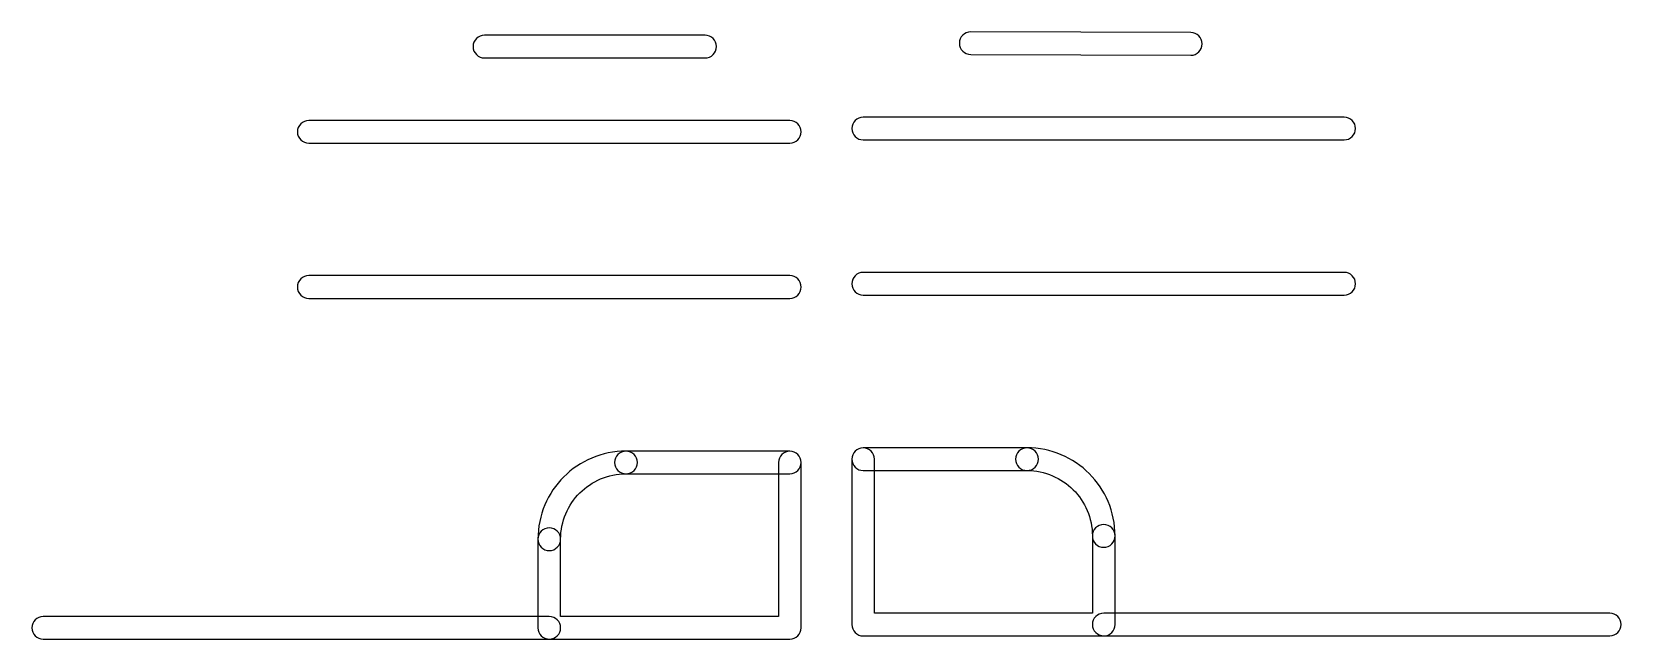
# Model space of a CAD drawing. Header units: centimetres. Extents: x -13.5 to -6.5, y -11.99 to -9.32.
import ezdxf

# ---------------------------------------------------------------- set-up
doc = ezdxf.new("R2010")
doc.units = ezdxf.units.CM
doc.header["$MEASUREMENT"] = 0
doc.layers.add('Layer 1', color=7, linetype='Continuous')

msp = doc.modelspace()

# ---------------------------------------------------------------- linework, layer by layer
at = {"layer": 'Layer 1', "color": 5}
for points, knots in [([(-11.50753, -9.43084), (-11.53514, -9.43084), (-11.55753, -9.40845), (-11.55753, -9.38084), (-11.55753, -9.38084), (-11.55753, -9.35323), (-11.53514, -9.33084), (-11.50753, -9.33084), (-11.50753, -9.33084), (-11.50753, -9.33084), (-10.53625, -9.33084), (-10.53625, -9.33084), (-10.53625, -9.33084), (-10.50864, -9.33084), (-10.48625, -9.35323), (-10.48625, -9.38084), (-10.48625, -9.38084), (-10.48625, -9.40845), (-10.50864, -9.43084), (-10.53625, -9.43084), (-10.53625, -9.43084), (-10.53625, -9.43084), (-11.50753, -9.43084), (-11.50753, -9.43084)], [0, 0, 0, 0, 0.1428571, 0.1428571, 0.1428571, 0.1428571, 0.2857143, 0.2857143, 0.2857143, 0.2857143, 0.4285714, 0.4285714, 0.4285714, 0.4285714, 0.5714286, 0.5714286, 0.5714286, 0.5714286, 0.7142857, 0.7142857, 0.7142857, 0.7142857, 1, 1, 1, 1]), ([(-9.36644, -9.41529), (-9.39394, -9.41529), (-9.41624, -9.39299), (-9.41624, -9.36549), (-9.41624, -9.36549), (-9.41624, -9.33799), (-9.39394, -9.31569), (-9.36644, -9.31569), (-9.36644, -9.31569), (-9.36644, -9.31569), (-8.39701, -9.31934), (-8.39701, -9.31934), (-8.39701, -9.31934), (-8.36951, -9.31934), (-8.34721, -9.34164), (-8.34721, -9.36914), (-8.34721, -9.36914), (-8.34721, -9.39664), (-8.36951, -9.41894), (-8.39701, -9.41894), (-8.39701, -9.41894), (-8.39701, -9.41894), (-9.36644, -9.41529), (-9.36644, -9.41529)], [0, 0, 0, 0, 0.1428571, 0.1428571, 0.1428571, 0.1428571, 0.2857143, 0.2857143, 0.2857143, 0.2857143, 0.4285714, 0.4285714, 0.4285714, 0.4285714, 0.5714286, 0.5714286, 0.5714286, 0.5714286, 0.7142857, 0.7142857, 0.7142857, 0.7142857, 1, 1, 1, 1]), ([(-12.28105, -9.8059), (-12.30866, -9.8059), (-12.33105, -9.78351), (-12.33105, -9.7559), (-12.33105, -9.7559), (-12.33105, -9.72829), (-12.30866, -9.7059), (-12.28105, -9.7059), (-12.28105, -9.7059), (-12.28105, -9.7059), (-10.16289, -9.7059), (-10.16289, -9.7059), (-10.16289, -9.7059), (-10.13528, -9.7059), (-10.11289, -9.72829), (-10.11289, -9.7559), (-10.11289, -9.7559), (-10.11289, -9.78351), (-10.13528, -9.8059), (-10.16289, -9.8059), (-10.16289, -9.8059), (-10.16289, -9.8059), (-12.28105, -9.8059), (-12.28105, -9.8059)], [0, 0, 0, 0, 0.1428571, 0.1428571, 0.1428571, 0.1428571, 0.2857143, 0.2857143, 0.2857143, 0.2857143, 0.4285714, 0.4285714, 0.4285714, 0.4285714, 0.5714286, 0.5714286, 0.5714286, 0.5714286, 0.7142857, 0.7142857, 0.7142857, 0.7142857, 1, 1, 1, 1]), ([(-7.72155, -9.69149), (-7.69394, -9.69149), (-7.67155, -9.71388), (-7.67155, -9.74149), (-7.67155, -9.74149), (-7.67155, -9.7691), (-7.69394, -9.79149), (-7.72155, -9.79149), (-7.72155, -9.79149), (-7.72155, -9.79149), (-9.83971, -9.79149), (-9.83971, -9.79149), (-9.83971, -9.79149), (-9.86732, -9.79149), (-9.88971, -9.7691), (-9.88971, -9.74149), (-9.88971, -9.74149), (-9.88971, -9.71388), (-9.86732, -9.69149), (-9.83971, -9.69149), (-9.83971, -9.69149), (-9.83971, -9.69149), (-7.72155, -9.69149), (-7.72155, -9.69149)], [0, 0, 0, 0, 0.1428571, 0.1428571, 0.1428571, 0.1428571, 0.2857143, 0.2857143, 0.2857143, 0.2857143, 0.4285714, 0.4285714, 0.4285714, 0.4285714, 0.5714286, 0.5714286, 0.5714286, 0.5714286, 0.7142857, 0.7142857, 0.7142857, 0.7142857, 1, 1, 1, 1]), ([(-12.28105, -10.48906), (-12.30866, -10.48906), (-12.33105, -10.46667), (-12.33105, -10.43906), (-12.33105, -10.43906), (-12.33105, -10.41145), (-12.30866, -10.38906), (-12.28105, -10.38906), (-12.28105, -10.38906), (-12.28105, -10.38906), (-10.16281, -10.38906), (-10.16281, -10.38906), (-10.16281, -10.38906), (-10.1352, -10.38906), (-10.11281, -10.41145), (-10.11281, -10.43906), (-10.11281, -10.43906), (-10.11281, -10.46667), (-10.1352, -10.48906), (-10.16281, -10.48906), (-10.16281, -10.48906), (-10.16281, -10.48906), (-12.28105, -10.48906), (-12.28105, -10.48906)], [0, 0, 0, 0, 0.1428571, 0.1428571, 0.1428571, 0.1428571, 0.2857143, 0.2857143, 0.2857143, 0.2857143, 0.4285714, 0.4285714, 0.4285714, 0.4285714, 0.5714286, 0.5714286, 0.5714286, 0.5714286, 0.7142857, 0.7142857, 0.7142857, 0.7142857, 1, 1, 1, 1]), ([(-7.72155, -10.37465), (-7.69394, -10.37465), (-7.67155, -10.39704), (-7.67155, -10.42465), (-7.67155, -10.42465), (-7.67155, -10.45226), (-7.69394, -10.47465), (-7.72155, -10.47465), (-7.72155, -10.47465), (-7.72155, -10.47465), (-9.83979, -10.47465), (-9.83979, -10.47465), (-9.83979, -10.47465), (-9.8674, -10.47465), (-9.88979, -10.45226), (-9.88979, -10.42465), (-9.88979, -10.42465), (-9.88979, -10.39704), (-9.8674, -10.37465), (-9.83979, -10.37465), (-9.83979, -10.37465), (-9.83979, -10.37465), (-7.72155, -10.37465), (-7.72155, -10.37465)], [0, 0, 0, 0, 0.1428571, 0.1428571, 0.1428571, 0.1428571, 0.2857143, 0.2857143, 0.2857143, 0.2857143, 0.4285714, 0.4285714, 0.4285714, 0.4285714, 0.5714286, 0.5714286, 0.5714286, 0.5714286, 0.7142857, 0.7142857, 0.7142857, 0.7142857, 1, 1, 1, 1]), ([(-10.88417, -11.1614), (-10.85656, -11.1614), (-10.83417, -11.18379), (-10.83417, -11.2114), (-10.83417, -11.2114), (-10.83417, -11.23901), (-10.85656, -11.2614), (-10.88417, -11.2614), (-10.88417, -11.2614), (-10.96362, -11.2614), (-11.03559, -11.29362), (-11.08766, -11.34569), (-11.08766, -11.34569), (-11.13972, -11.39775), (-11.17194, -11.46972), (-11.17194, -11.54918), (-11.17194, -11.54918), (-11.17194, -11.57679), (-11.19433, -11.59918), (-11.22194, -11.59918), (-11.22194, -11.59918), (-11.24955, -11.59918), (-11.27194, -11.57679), (-11.27194, -11.54918), (-11.27194, -11.54918), (-11.27194, -11.44212), (-11.22852, -11.34515), (-11.15836, -11.27499), (-11.15836, -11.27499), (-11.08818, -11.20481), (-10.99124, -11.1614), (-10.88417, -11.1614)], [0, 0, 0, 0, 0.1111111, 0.1111111, 0.1111111, 0.1111111, 0.2222222, 0.2222222, 0.2222222, 0.2222222, 0.3333333, 0.3333333, 0.3333333, 0.3333333, 0.4444444, 0.4444444, 0.4444444, 0.4444444, 0.5555556, 0.5555556, 0.5555556, 0.5555556, 0.6666667, 0.6666667, 0.6666667, 0.6666667, 0.7777778, 0.7777778, 0.7777778, 0.7777778, 1, 1, 1, 1]), ([(-11.27194, -11.54918), (-11.27194, -11.52157), (-11.24955, -11.49918), (-11.22194, -11.49918), (-11.22194, -11.49918), (-11.19433, -11.49918), (-11.17194, -11.52157), (-11.17194, -11.54918), (-11.17194, -11.54918), (-11.17194, -11.54918), (-11.17194, -11.88926), (-11.17194, -11.88926), (-11.17194, -11.88926), (-11.17194, -11.88926), (-10.21289, -11.88926), (-10.21289, -11.88926), (-10.21289, -11.88926), (-10.21289, -11.88926), (-10.21289, -11.2114), (-10.21289, -11.2114), (-10.21289, -11.2114), (-10.21289, -11.18379), (-10.1905, -11.1614), (-10.16289, -11.1614), (-10.16289, -11.1614), (-10.13528, -11.1614), (-10.11289, -11.18379), (-10.11289, -11.2114), (-10.11289, -11.2114), (-10.11289, -11.2114), (-10.11289, -11.93926), (-10.11289, -11.93926), (-10.11289, -11.93926), (-10.11289, -11.96687), (-10.13528, -11.98926), (-10.16289, -11.98926), (-10.16289, -11.98926), (-10.16289, -11.98926), (-11.22194, -11.98926), (-11.22194, -11.98926), (-11.22194, -11.98926), (-11.24955, -11.98926), (-11.27194, -11.96687), (-11.27194, -11.93926), (-11.27194, -11.93926), (-11.27194, -11.93926), (-11.27194, -11.54918), (-11.27194, -11.54918)], [0, 0, 0, 0, 0.0769231, 0.0769231, 0.0769231, 0.0769231, 0.1538462, 0.1538462, 0.1538462, 0.1538462, 0.2307692, 0.2307692, 0.2307692, 0.2307692, 0.3076923, 0.3076923, 0.3076923, 0.3076923, 0.3846154, 0.3846154, 0.3846154, 0.3846154, 0.4615385, 0.4615385, 0.4615385, 0.4615385, 0.5384615, 0.5384615, 0.5384615, 0.5384615, 0.6153846, 0.6153846, 0.6153846, 0.6153846, 0.6923077, 0.6923077, 0.6923077, 0.6923077, 0.7692308, 0.7692308, 0.7692308, 0.7692308, 0.8461538, 0.8461538, 0.8461538, 0.8461538, 1, 1, 1, 1]), ([(-10.16289, -11.1614), (-10.13528, -11.1614), (-10.11289, -11.18379), (-10.11289, -11.2114), (-10.11289, -11.2114), (-10.11289, -11.23901), (-10.13528, -11.2614), (-10.16289, -11.2614), (-10.16289, -11.2614), (-10.16289, -11.2614), (-10.88417, -11.2614), (-10.88417, -11.2614), (-10.88417, -11.2614), (-10.91178, -11.2614), (-10.93417, -11.23901), (-10.93417, -11.2114), (-10.93417, -11.2114), (-10.93417, -11.18379), (-10.91178, -11.1614), (-10.88417, -11.1614), (-10.88417, -11.1614), (-10.88417, -11.1614), (-10.16289, -11.1614), (-10.16289, -11.1614)], [0, 0, 0, 0, 0.1428571, 0.1428571, 0.1428571, 0.1428571, 0.2857143, 0.2857143, 0.2857143, 0.2857143, 0.4285714, 0.4285714, 0.4285714, 0.4285714, 0.5714286, 0.5714286, 0.5714286, 0.5714286, 0.7142857, 0.7142857, 0.7142857, 0.7142857, 1, 1, 1, 1]), ([(-9.8397, -11.24698), (-9.86731, -11.24698), (-9.8897, -11.22459), (-9.8897, -11.19698), (-9.8897, -11.19698), (-9.8897, -11.16937), (-9.86731, -11.14698), (-9.8397, -11.14698), (-9.8397, -11.14698), (-9.8397, -11.14698), (-9.11841, -11.14698), (-9.11841, -11.14698), (-9.11841, -11.14698), (-9.0908, -11.14698), (-9.06841, -11.16937), (-9.06841, -11.19698), (-9.06841, -11.19698), (-9.06841, -11.22459), (-9.0908, -11.24698), (-9.11841, -11.24698), (-9.11841, -11.24698), (-9.11841, -11.24698), (-9.8397, -11.24698), (-9.8397, -11.24698)], [0, 0, 0, 0, 0.1428571, 0.1428571, 0.1428571, 0.1428571, 0.2857143, 0.2857143, 0.2857143, 0.2857143, 0.4285714, 0.4285714, 0.4285714, 0.4285714, 0.5714286, 0.5714286, 0.5714286, 0.5714286, 0.7142857, 0.7142857, 0.7142857, 0.7142857, 1, 1, 1, 1]), ([(-8.83065, -11.53476), (-8.83065, -11.50715), (-8.80826, -11.48476), (-8.78065, -11.48476), (-8.78065, -11.48476), (-8.75304, -11.48476), (-8.73065, -11.50715), (-8.73065, -11.53476), (-8.73065, -11.53476), (-8.73065, -11.53476), (-8.73065, -11.92484), (-8.73065, -11.92484), (-8.73065, -11.92484), (-8.73065, -11.95245), (-8.75304, -11.97484), (-8.78065, -11.97484), (-8.78065, -11.97484), (-8.78065, -11.97484), (-9.8397, -11.97484), (-9.8397, -11.97484), (-9.8397, -11.97484), (-9.86731, -11.97484), (-9.8897, -11.95245), (-9.8897, -11.92484), (-9.8897, -11.92484), (-9.8897, -11.92484), (-9.8897, -11.19698), (-9.8897, -11.19698), (-9.8897, -11.19698), (-9.8897, -11.16937), (-9.86731, -11.14698), (-9.8397, -11.14698), (-9.8397, -11.14698), (-9.81209, -11.14698), (-9.7897, -11.16937), (-9.7897, -11.19698), (-9.7897, -11.19698), (-9.7897, -11.19698), (-9.7897, -11.87484), (-9.7897, -11.87484), (-9.7897, -11.87484), (-9.7897, -11.87484), (-8.83065, -11.87484), (-8.83065, -11.87484), (-8.83065, -11.87484), (-8.83065, -11.87484), (-8.83065, -11.53476), (-8.83065, -11.53476)], [0, 0, 0, 0, 0.0769231, 0.0769231, 0.0769231, 0.0769231, 0.1538462, 0.1538462, 0.1538462, 0.1538462, 0.2307692, 0.2307692, 0.2307692, 0.2307692, 0.3076923, 0.3076923, 0.3076923, 0.3076923, 0.3846154, 0.3846154, 0.3846154, 0.3846154, 0.4615385, 0.4615385, 0.4615385, 0.4615385, 0.5384615, 0.5384615, 0.5384615, 0.5384615, 0.6153846, 0.6153846, 0.6153846, 0.6153846, 0.6923077, 0.6923077, 0.6923077, 0.6923077, 0.7692308, 0.7692308, 0.7692308, 0.7692308, 0.8461538, 0.8461538, 0.8461538, 0.8461538, 1, 1, 1, 1]), ([(-9.11841, -11.24698), (-9.14602, -11.24698), (-9.16841, -11.22459), (-9.16841, -11.19698), (-9.16841, -11.19698), (-9.16841, -11.16937), (-9.14602, -11.14698), (-9.11841, -11.14698), (-9.11841, -11.14698), (-9.01135, -11.14698), (-8.91439, -11.1904), (-8.84423, -11.26057), (-8.84423, -11.26057), (-8.77407, -11.33073), (-8.73065, -11.4277), (-8.73065, -11.53476), (-8.73065, -11.53476), (-8.73065, -11.56237), (-8.75304, -11.58476), (-8.78065, -11.58476), (-8.78065, -11.58476), (-8.80826, -11.58476), (-8.83065, -11.56237), (-8.83065, -11.53476), (-8.83065, -11.53476), (-8.83065, -11.4553), (-8.86287, -11.38333), (-8.91493, -11.33127), (-8.91493, -11.33127), (-8.96699, -11.2792), (-9.03895, -11.24698), (-9.11841, -11.24698)], [0, 0, 0, 0, 0.1111111, 0.1111111, 0.1111111, 0.1111111, 0.2222222, 0.2222222, 0.2222222, 0.2222222, 0.3333333, 0.3333333, 0.3333333, 0.3333333, 0.4444444, 0.4444444, 0.4444444, 0.4444444, 0.5555556, 0.5555556, 0.5555556, 0.5555556, 0.6666667, 0.6666667, 0.6666667, 0.6666667, 0.7777778, 0.7777778, 0.7777778, 0.7777778, 1, 1, 1, 1]), ([(-11.22194, -11.88946), (-11.19444, -11.88946), (-11.17214, -11.91176), (-11.17214, -11.93926), (-11.17214, -11.93926), (-11.17214, -11.96676), (-11.19444, -11.98906), (-11.22194, -11.98906), (-11.22194, -11.98906), (-11.22194, -11.98906), (-13.45104, -11.98904), (-13.45104, -11.98904), (-13.45104, -11.98904), (-13.47854, -11.98904), (-13.50084, -11.96674), (-13.50084, -11.93924), (-13.50084, -11.93924), (-13.50084, -11.91174), (-13.47854, -11.88944), (-13.45104, -11.88944), (-13.45104, -11.88944), (-13.45104, -11.88944), (-11.22194, -11.88946), (-11.22194, -11.88946)], [0, 0, 0, 0, 0.1428571, 0.1428571, 0.1428571, 0.1428571, 0.2857143, 0.2857143, 0.2857143, 0.2857143, 0.4285714, 0.4285714, 0.4285714, 0.4285714, 0.5714286, 0.5714286, 0.5714286, 0.5714286, 0.7142857, 0.7142857, 0.7142857, 0.7142857, 1, 1, 1, 1]), ([(-8.78066, -11.97464), (-8.80816, -11.97464), (-8.83046, -11.95234), (-8.83046, -11.92484), (-8.83046, -11.92484), (-8.83046, -11.89734), (-8.80816, -11.87504), (-8.78066, -11.87504), (-8.78066, -11.87504), (-8.78066, -11.87504), (-6.55154, -11.87501), (-6.55154, -11.87501), (-6.55154, -11.87501), (-6.52404, -11.87501), (-6.50174, -11.89731), (-6.50174, -11.92481), (-6.50174, -11.92481), (-6.50174, -11.95231), (-6.52404, -11.97461), (-6.55154, -11.97461), (-6.55154, -11.97461), (-6.55154, -11.97461), (-8.78066, -11.97464), (-8.78066, -11.97464)], [0, 0, 0, 0, 0.1428571, 0.1428571, 0.1428571, 0.1428571, 0.2857143, 0.2857143, 0.2857143, 0.2857143, 0.4285714, 0.4285714, 0.4285714, 0.4285714, 0.5714286, 0.5714286, 0.5714286, 0.5714286, 0.7142857, 0.7142857, 0.7142857, 0.7142857, 1, 1, 1, 1])]:
    msp.add_open_spline(points, degree=3, knots=knots, dxfattribs=at)

doc.saveas('drawing.dxf')
